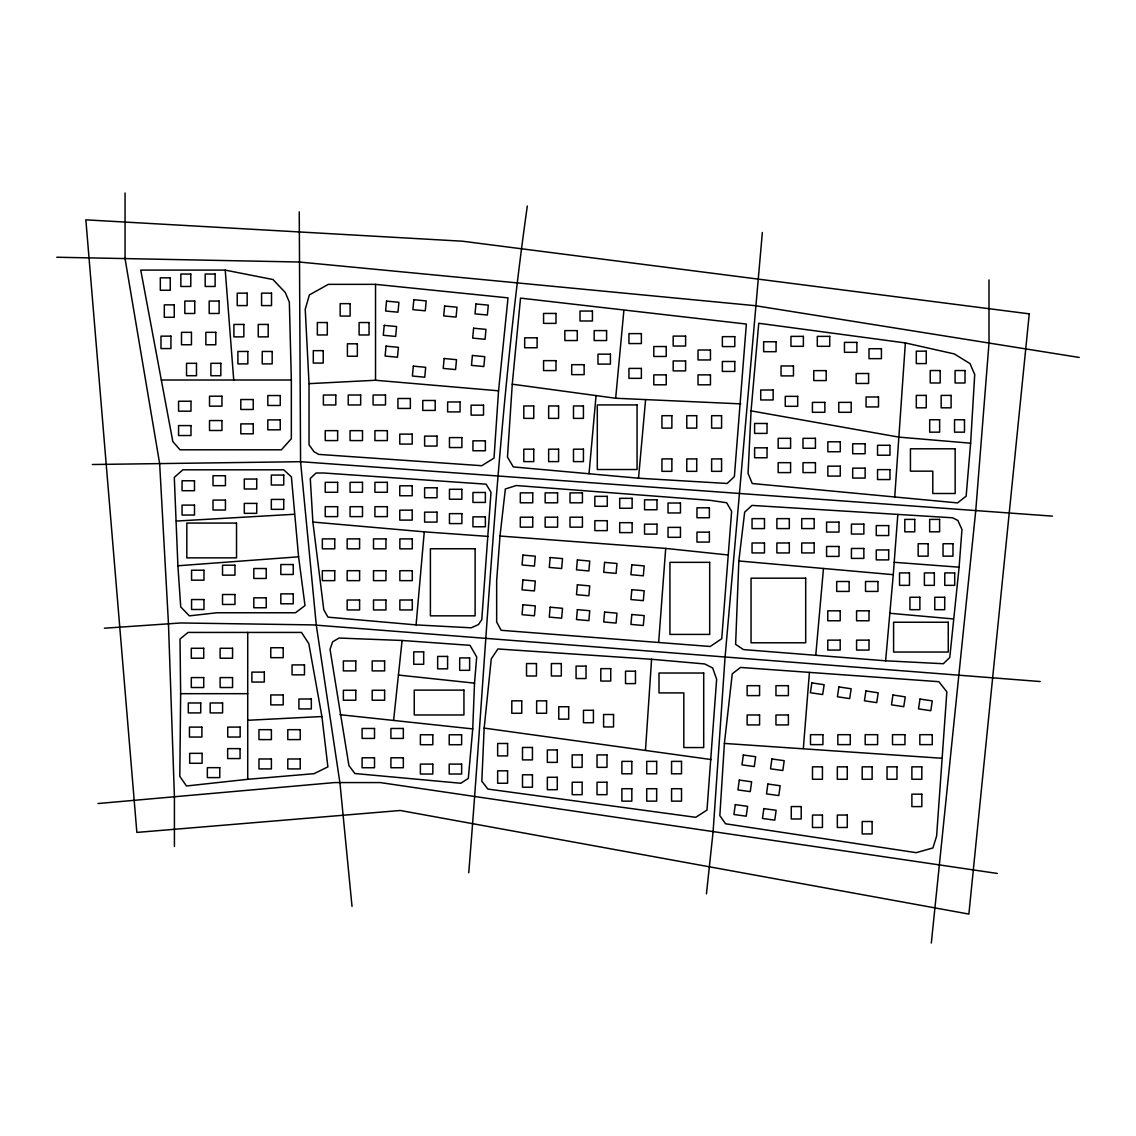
<?xml version="1.0" encoding="UTF-8"?>
<svg xmlns="http://www.w3.org/2000/svg" width="1136" height="1136" viewBox="0 0 1136 1136"><rect width="100%" height="100%" fill="white"/><g stroke="black" fill="none" stroke-linecap="round" stroke-linejoin="round"><path stroke-width="1.5" d="M180.638 693.684L179.815 776.371L186.46 785.984L247.719 779.31L314.076 773.673L327.892 766.871L321.914 716.532L308.822 643.658L301.494 632.425L188.093 632.425L180.013 639.028L180.638 693.684L247.719 693.684M472.732 728.914L474.521 683.148L476.694 656.963L470.006 645.333L402.101 640.477L339.039 638.049L332.621 641.84L330.036 649.366L348.922 765.593L354.915 773.531L460.804 783.258L468.316 778.401L472.732 728.914L339.976 714.7M738.84 560.971L735.617 644.325L743.455 649.593L885.626 660.811L943.32 663.722L949.767 657.517L959.111 567.191L961.965 529.532L957.875 520.473L952.55 517.789L752.004 505.406L744.676 512.123L738.84 560.971L893.265 574.674L885.626 660.811M484.163 728.091L481.82 781.213L487.912 789.066L695.715 817.324L706.99 810.067L716.646 679.229L712.67 667.982L704.689 663.949L651.581 659.278L497.88 648.968L491.263 658.894L484.163 728.091L711.235 759.558M751.066 410.877L748.07 473.428L752.259 483.524L957.52 502.907L966.14 496.176L970.627 443.196L974.716 374.525L969.988 363.577L954.325 353.935L905.364 342.93L758.749 323.263L751.066 410.877L898.832 437.119L970.627 443.196M724.399 743.427L719.841 815.648L725.549 823.785L916.17 852.667L932.912 847.953L936.604 836.096L946.856 691.852L938.876 681.685L740.544 667.443L732.266 673.804L724.399 743.427L942.127 758.28M512.265 384.195L507.48 457.084L513.302 466.924L638.517 478.213L727.154 483.482L734.367 476.637L746.352 324.058L520.515 298.115L512.265 384.195L615.669 398.253L740.729 403.862M498.548 390.812L494.018 458.106L481.763 465.703L318.676 454.386L313.934 451.659L309.035 444.787L309.035 383.656L305.229 309.219L309.404 294.906L328.332 284.355L375.533 284.355L508.019 297.873L498.548 390.812L375.533 380.262L309.035 383.656M645.475 750.442L651.581 659.278M905.364 342.93L894.728 497.043M468.742 872.746C486.719 650.445 496.049 427.051 527.303 206.056M499.996 536.036L496.659 580.723L496.659 621.974L501.118 630.295L710.185 646.483L721.743 638.716L731.627 511.385L726.699 502.765L710.469 500.365L516.241 485.526L505.35 488.991L499.996 536.036L665.696 548.404L728.403 555.007M658.695 642.067L665.696 548.404M893.265 574.674L897.809 514.509M803.337 748.411L809.428 672.427M416.088 624.899L471.17 627.81L478.441 624.587L481.778 619.645L490.993 492.271L486.123 484.177L324.016 473.016L316.064 473.016L310.27 478.469L312.883 522.049L323.788 609.819L327.977 617.16L416.088 624.899L424.268 531.833L487.841 536.391M815.833 654.606L823.472 568.483M589.016 473.74L596.073 395.584M638.517 478.213L645.603 399.588M615.669 398.253L623.849 310.682M762.355 232.482L725.08 656.991L713.11 831.595L706.45 893.847M931.321 943.008L975.753 510.575L989.002 343.044L989.002 279.925M393.596 720.437L402.101 640.477M97.952 803.535L334.552 782.576L380.276 782.576L997.266 873.442M177.898 565.771L298.583 556.81L305.002 605.573L295.474 612.758L217.019 612.758L189.357 615.854L180.723 606.922L177.898 565.771L174.291 477.39L182.853 469.821L283.73 469.821L291.398 476.893L298.583 556.81M104.384 628.222L180.723 622.968L312.883 624.899L1040.178 681.529M176.321 521.069L294.394 514.267M247.719 720.281L321.914 716.532M92.371 464.51L300.571 461.699L1052.447 516.127M225.226 270.098L140.75 270.098L172.828 441.549L180.013 449.799L281.373 449.799L291.341 438.709L291.341 380.006L289.339 302.162L285.306 292.534L272.995 279.541L225.226 270.098L233.732 380.006M161.312 380.006L291.341 380.006M56.8 257.233L299.251 262.018L755.341 305.698L1079.2 357.457M894.202 562.292L959.111 567.191M312.883 522.049L424.268 531.833M889.843 613.284L953.203 618.921M398.424 675.054L474.521 683.148M352.018 906.414L339.976 783.258L316.291 625.169L300.571 461.699L299.251 211.821M375.533 284.355L375.533 380.262M247.719 632.425L247.719 779.31M174.419 846.462L174.419 796.762L168.469 623.82L159.651 463.602L125.045 258.582L125.045 192.992M522.929 555.092L522.049 564.99L534.417 566.097L535.312 556.2L522.929 555.092M522.929 579.928L522.049 589.84L534.417 590.933L535.312 581.036L522.929 579.928M522.929 604.778L522.049 614.675L534.417 615.783L535.312 605.886L522.929 604.778M550.151 557.52L549.27 567.418L561.638 568.525L562.533 558.628L550.151 557.52M550.151 607.206L549.27 617.104L561.638 618.211L562.533 608.314L550.151 607.206M577.372 559.949L576.492 569.846L588.874 570.954L589.754 561.056L577.372 559.949M577.372 584.799L576.492 594.696L588.874 595.804L589.754 585.892L577.372 584.799M577.372 609.634L576.492 619.546L588.874 620.639L589.754 610.742L577.372 609.634M604.593 562.377L603.713 572.274L616.095 573.382L616.976 563.484L604.593 562.377M604.593 612.077L603.713 621.974L616.095 623.068L616.976 613.17L604.593 612.077M631.829 564.805L630.934 574.702L643.317 575.81L644.197 565.913L631.829 564.805M631.829 589.655L630.934 599.552L643.317 600.66L644.197 590.763L631.829 589.655M631.829 614.505L630.934 624.402L643.317 625.51L644.197 615.598L631.829 614.505M384.238 325.365L383.286 335.248L395.655 336.441L396.592 326.543L384.238 325.365M386.552 301.125L385.601 311.023L397.969 312.201L398.921 302.304L386.552 301.125M386.055 346.153L385.104 356.051L397.472 357.229L398.424 347.332L386.055 346.153M413.831 299.734L412.879 309.631L425.247 310.81L426.199 300.912L413.831 299.734M413.334 366.133L412.382 376.03L424.75 377.209L425.688 367.311L413.334 366.133M444.645 306.024L443.707 315.922L456.076 317.1L457.013 307.203L444.645 306.024M444.148 358.507L443.196 368.405L455.564 369.583L456.516 359.686L444.148 358.507M473.627 328.205L472.675 338.102L485.044 339.281L485.995 329.383L473.627 328.205M475.941 303.965L475.004 313.863L487.372 315.041L488.31 305.144L475.941 303.965M472.42 355.469L471.468 365.366L483.837 366.545L484.788 356.661L472.42 355.469M1029.259 313.848L968.88 914.082L400.326 810.493L136.86 832.418L85.853 219.844L462.423 241.201L1029.259 313.848M735.29 804.643L733.913 814.484L746.224 816.202L747.587 806.347L735.29 804.643M739.309 780.077L737.946 789.918L750.257 791.622L751.62 781.781L739.309 780.077M743.342 755.014L741.978 764.855L754.29 766.559L755.653 756.718L743.342 755.014M763.832 808.605L762.469 818.445L774.766 820.164L776.144 810.309L763.832 808.605M767.865 784.039L766.502 793.879L778.799 795.583L780.162 785.743L767.865 784.039M771.898 758.976L770.52 768.816L782.832 770.52L784.195 760.68L771.898 758.976M811.857 682.892L810.38 692.719L822.663 694.55L824.14 684.724L811.857 682.892M838.879 686.925L837.417 696.766L849.7 698.597L851.162 688.771L838.879 686.925M865.916 690.972L864.439 700.798L876.736 702.63L878.199 692.804L865.916 690.972M892.939 695.005L891.476 704.845L903.759 706.677L905.236 696.851L892.939 695.005M919.975 699.052L918.513 708.878L930.796 710.71L932.258 700.884L919.975 699.052M190.791 274.046L180.851 274.046L180.851 286.471L190.791 286.471L190.791 274.046M215.13 274.046L205.19 274.046L205.19 286.471L215.13 286.471L215.13 274.046M170.258 277.837L160.318 277.837L160.318 290.262L170.258 290.262L170.258 277.837M247.165 293.159L237.225 293.159L237.225 305.584L247.165 305.584L247.165 293.159M271.518 293.159L261.578 293.159L261.578 305.584L271.518 305.584L271.518 293.159M194.767 301.054L184.827 301.054L184.827 313.479L194.767 313.479L194.767 301.054M219.12 301.054L209.18 301.054L209.18 313.479L219.12 313.479L219.12 301.054M350.115 303.639L340.175 303.639L340.175 316.064L350.115 316.064L350.115 303.639M174.248 304.86L164.308 304.86L164.308 317.285L174.248 317.285L174.248 304.86M592.424 311.051L580.013 311.051L580.013 320.991L592.424 320.991L592.424 311.051M556.001 313.437L543.576 313.437L543.576 323.377L556.001 323.377L556.001 313.437M327.296 322.539L317.356 322.539L317.356 334.964L327.296 334.964L327.296 322.539M369.044 322.539L359.104 322.539L359.104 334.964L369.044 334.964L369.044 322.539M243.842 324.442L233.902 324.442L233.902 336.867L243.842 336.867L243.842 324.442M268.195 324.442L258.255 324.442L258.255 336.867L268.195 336.867L268.195 324.442M577.273 330.604L564.848 330.604L564.848 340.544L577.273 340.544L577.273 330.604M606.596 330.604L594.171 330.604L594.171 340.544L606.596 340.544L606.596 330.604M191.444 332.337L181.504 332.337L181.504 344.762L191.444 344.762L191.444 332.337M215.797 332.337L205.857 332.337L205.857 344.762L215.797 344.762L215.797 332.337M641.371 333.615L628.946 333.615L628.946 343.555L641.371 343.555L641.371 333.615M170.925 336.142L160.985 336.142L160.985 348.567L170.925 348.567L170.925 336.142M685.604 336.1L673.179 336.1L673.179 346.04L685.604 346.04L685.604 336.1M803.379 336.37L790.954 336.37L790.954 346.31L803.379 346.31L803.379 336.37M829.72 336.37L817.295 336.37L817.295 346.31L829.72 346.31L829.72 336.37M734.793 336.654L722.368 336.654L722.368 346.594L734.793 346.594L734.793 336.654M537.101 337.818L524.676 337.818L524.676 347.758L537.101 347.758L537.101 337.818M776.073 341.751L763.648 341.751L763.648 351.691L776.073 351.691L776.073 341.751M856.885 342.376L844.46 342.376L844.46 352.302L856.885 352.302L856.885 342.376M357.343 343.81L347.403 343.81L347.403 356.235L357.343 356.235L357.343 343.81M666.221 346.537L653.796 346.537L653.796 356.477L666.221 356.477L666.221 346.537M881.422 348.724L868.997 348.724L868.997 358.649L881.422 358.649L881.422 348.724M710.454 350.016L698.029 350.016L698.029 359.956L710.454 359.956L710.454 350.016M323.235 350.655L313.295 350.655L313.295 363.08L323.235 363.08L323.235 350.655M926.252 351.166L916.312 351.166L916.312 363.591L926.252 363.591L926.252 351.166M247.833 351.464L237.893 351.464L237.893 363.889L247.833 363.889L247.833 351.464M272.171 351.464L262.231 351.464L262.231 363.889L272.171 363.889L272.171 351.464M610.415 354.162L597.99 354.162L597.99 364.102L610.415 364.102L610.415 354.162M556.001 360.652L543.576 360.652L543.576 370.577L556.001 370.577L556.001 360.652M685.604 360.95L673.179 360.95L673.179 370.89L685.604 370.89L685.604 360.95M734.793 361.489L722.368 361.489L722.368 371.429L734.793 371.429L734.793 361.489M196.485 363.307L186.545 363.307L186.545 375.718L196.485 375.718L196.485 363.307M220.824 363.307L210.884 363.307L210.884 375.718L220.824 375.718L220.824 363.307M584.131 364.699L571.706 364.699L571.706 374.639L584.131 374.639L584.131 364.699M793.468 365.962L781.043 365.962L781.043 375.902L793.468 375.902L793.468 365.962M641.371 368.405L628.946 368.405L628.946 378.345L641.371 378.345L641.371 368.405M826.184 370.634L813.759 370.634L813.759 380.574L826.184 380.574L826.184 370.634M940.168 370.549L930.228 370.549L930.228 382.974L940.168 382.974L940.168 370.549M965.018 370.549L955.078 370.549L955.078 382.974L965.018 382.974L965.018 370.549M868.586 373.517L856.161 373.517L856.161 383.457L868.586 383.457L868.586 373.517M666.221 374.866L653.796 374.866L653.796 384.806L666.221 384.806L666.221 374.866M710.454 374.866L698.029 374.866L698.029 384.806L710.454 384.806L710.454 374.866M773.147 390.017L760.722 390.017L760.722 399.957L773.147 399.957L773.147 390.017M335.816 395.016L323.391 395.016L323.391 404.956L335.816 404.956L335.816 395.016M360.666 395.016L348.241 395.016L348.241 404.956L360.666 404.956L360.666 395.016M385.502 395.016L373.091 395.016L373.091 404.956L385.502 404.956L385.502 395.016M280.251 395.541L267.826 395.541L267.826 405.481L280.251 405.481L280.251 395.541M926.252 395.399L916.312 395.399L916.312 407.824L926.252 407.824L926.252 395.399M951.102 395.399L941.162 395.399L941.162 407.824L951.102 407.824L951.102 395.399M221.946 396.208L209.521 396.208L209.521 406.148L221.946 406.148L221.946 396.208M797.685 396.365L785.26 396.365L785.26 406.305L797.685 406.305L797.685 396.365M878.497 396.989L866.072 396.989L866.072 406.929L878.497 406.929L878.497 396.989M410.352 398.495L397.927 398.495L397.927 408.435L410.352 408.435L410.352 398.495M253.229 399.531L240.804 399.531L240.804 409.471L253.229 409.471L253.229 399.531M435.202 400.483L422.777 400.483L422.777 410.423L435.202 410.423L435.202 400.483M190.99 401.235L178.565 401.235L178.565 411.175L190.99 411.175L190.99 401.235M460.052 401.974L447.627 401.974L447.627 411.914L460.052 411.914L460.052 401.974M824.85 402.371L812.425 402.371L812.425 412.297L824.85 412.297L824.85 402.371M851.191 402.371L838.766 402.371L838.766 412.297L851.191 412.297L851.191 402.371M637.055 404.927L597.295 404.927L597.295 469.523L637.055 469.523L637.055 404.927M483.524 405.183L471.099 405.183L471.099 415.123L483.524 415.123L483.524 405.183M533.75 405.964L523.81 405.964L523.81 418.375L533.75 418.375L533.75 405.964M558.585 405.964L548.645 405.964L548.645 418.375L558.585 418.375L558.585 405.964M583.435 405.964L573.495 405.964L573.495 418.375L583.435 418.375L583.435 405.964M671.873 415.691L661.933 415.691L661.933 428.116L671.873 428.116L671.873 415.691M696.723 415.691L686.783 415.691L686.783 428.116L696.723 428.116L696.723 415.691M721.573 415.691L711.633 415.691L711.633 428.116L721.573 428.116L721.573 415.691M280.251 419.894L267.826 419.894L267.826 429.834L280.251 429.834L280.251 419.894M939.628 419.738L929.688 419.738L929.688 432.163L939.628 432.163L939.628 419.738M964.478 419.738L954.538 419.738L954.538 432.163L964.478 432.163L964.478 419.738M221.946 420.561L209.521 420.561L209.521 430.487L221.946 430.487L221.946 420.561M767.027 423.472L754.602 423.472L754.602 433.412L767.027 433.412L767.027 423.472M253.229 423.884L240.804 423.884L240.804 433.81L253.229 433.81L253.229 423.884M190.99 425.588L178.565 425.588L178.565 435.528L190.99 435.528L190.99 425.588M337.648 430.658L325.237 430.658L325.237 440.583L337.648 440.583L337.648 430.658M362.498 430.658L350.073 430.658L350.073 440.583L362.498 440.583L362.498 430.658M387.348 430.658L374.923 430.658L374.923 440.583L387.348 440.583L387.348 430.658M412.198 434.122L399.773 434.122L399.773 444.062L412.198 444.062L412.198 434.122M437.033 436.11L424.623 436.11L424.623 446.05L437.033 446.05L437.033 436.11M461.883 437.601L449.458 437.601L449.458 447.541L461.883 447.541L461.883 437.601M790.585 438.326L778.16 438.326L778.16 448.266L790.585 448.266L790.585 438.326M815.421 438.326L802.996 438.326L802.996 448.266L815.421 448.266L815.421 438.326M485.37 440.811L472.945 440.811L472.945 450.751L485.37 450.751L485.37 440.811M840.271 441.805L827.846 441.805L827.846 451.745L840.271 451.745L840.271 441.805M865.121 443.793L852.696 443.793L852.696 453.733L865.121 453.733L865.121 443.793M889.971 445.284L877.546 445.284L877.546 455.224L889.971 455.224L889.971 445.284M767.027 447.825L754.602 447.825L754.602 457.765L767.027 457.765L767.027 447.825M955.149 448.791L910.433 448.791L910.433 471.156L932.798 471.156L932.798 493.507L955.149 493.507L955.149 448.791M533.75 449.189L523.81 449.189L523.81 461.614L533.75 461.614L533.75 449.189M558.585 449.189L548.645 449.189L548.645 461.614L558.585 461.614L558.585 449.189M583.435 449.189L573.495 449.189L573.495 461.614L583.435 461.614L583.435 449.189M671.873 458.916L661.933 458.916L661.933 471.341L671.873 471.341L671.873 458.916M696.723 458.916L686.783 458.916L686.783 471.341L696.723 471.341L696.723 458.916M721.573 458.916L711.633 458.916L711.633 471.341L721.573 471.341L721.573 458.916M790.585 462.679L778.16 462.679L778.16 472.604L790.585 472.604L790.585 462.679M815.421 462.679L802.996 462.679L802.996 472.604L815.421 472.604L815.421 462.679M840.271 466.158L827.846 466.158L827.846 476.083L840.271 476.083L840.271 466.158M865.121 468.146L852.696 468.146L852.696 478.071L865.121 478.071L865.121 468.146M889.971 469.622L877.546 469.622L877.546 479.562L889.971 479.562L889.971 469.622M283.744 475.075L271.319 475.075L271.319 485.015L283.744 485.015L283.744 475.075M225.439 475.728L213.014 475.728L213.014 485.668L225.439 485.668L225.439 475.728M256.722 479.051L244.297 479.051L244.297 488.991L256.722 488.991L256.722 479.051M194.483 480.769L182.058 480.769L182.058 490.709L194.483 490.709L194.483 480.769M337.648 482.331L325.237 482.331L325.237 492.271L337.648 492.271L337.648 482.331M362.498 482.331L350.073 482.331L350.073 492.271L362.498 492.271L362.498 482.331M387.348 482.331L374.923 482.331L374.923 492.271L387.348 492.271L387.348 482.331M412.198 485.81L399.773 485.81L399.773 495.75L412.198 495.75L412.198 485.81M437.033 487.798L424.623 487.798L424.623 497.738L437.033 497.738L437.033 487.798M461.883 489.289L449.458 489.289L449.458 499.229L461.883 499.229L461.883 489.289M485.37 492.484L472.945 492.484L472.945 502.424L485.37 502.424L485.37 492.484M532.741 492.868L520.316 492.868L520.316 502.808L532.741 502.808L532.741 492.868M557.591 492.868L545.166 492.868L545.166 502.808L557.591 502.808L557.591 492.868M582.427 492.868L570.016 492.868L570.016 502.808L582.427 502.808L582.427 492.868M607.277 496.347L594.852 496.347L594.852 506.287L607.277 506.287L607.277 496.347M632.127 498.335L619.702 498.335L619.702 508.261L632.127 508.261L632.127 498.335M283.744 499.414L271.319 499.414L271.319 509.354L283.744 509.354L283.744 499.414M656.977 499.826L644.552 499.826L644.552 509.752L656.977 509.752L656.977 499.826M225.439 500.081L213.014 500.081L213.014 510.021L225.439 510.021L225.439 500.081M680.45 503.021L668.025 503.021L668.025 512.961L680.45 512.961L680.45 503.021M256.722 503.404L244.297 503.404L244.297 513.344L256.722 513.344L256.722 503.404M194.483 505.108L182.058 505.108L182.058 515.048L194.483 515.048L194.483 505.108M337.648 506.684L325.237 506.684L325.237 516.624L337.648 516.624L337.648 506.684M362.498 506.684L350.073 506.684L350.073 516.624L362.498 516.624L362.498 506.684M387.348 506.684L374.923 506.684L374.923 516.624L387.348 516.624L387.348 506.684M709.375 507.806L696.964 507.806L696.964 517.746L709.375 517.746L709.375 507.806M412.198 510.163L399.773 510.163L399.773 520.103L412.198 520.103L412.198 510.163M437.033 512.151L424.623 512.151L424.623 522.091L437.033 522.091L437.033 512.151M461.883 513.642L449.458 513.642L449.458 523.582L461.883 523.582L461.883 513.642M485.37 516.837L472.945 516.837L472.945 526.777L485.37 526.777L485.37 516.837M532.741 517.207L520.316 517.207L520.316 527.147L532.741 527.147L532.741 517.207M557.591 517.207L545.166 517.207L545.166 527.147L557.591 527.147L557.591 517.207M582.427 517.207L570.016 517.207L570.016 527.147L582.427 527.147L582.427 517.207M764.471 518.641L752.046 518.641L752.046 528.581L764.471 528.581L764.471 518.641M789.307 518.641L776.882 518.641L776.882 528.581L789.307 528.581L789.307 518.641M814.157 518.641L801.732 518.641L801.732 528.581L814.157 528.581L814.157 518.641M914.75 519.393L904.81 519.393L904.81 531.818L914.75 531.818L914.75 519.393M939.6 519.393L929.66 519.393L929.66 531.818L939.6 531.818L939.6 519.393M607.277 520.686L594.852 520.686L594.852 530.626L607.277 530.626L607.277 520.686M839.007 522.12L826.582 522.12L826.582 532.06L839.007 532.06L839.007 522.12M632.127 522.674L619.702 522.674L619.702 532.614L632.127 532.614L632.127 522.674M236.529 523.071L186.829 523.071L186.829 557.861L236.529 557.861L236.529 523.071M656.977 524.165L644.552 524.165L644.552 534.105L656.977 534.105L656.977 524.165M863.857 524.108L851.432 524.108L851.432 534.048L863.857 534.048L863.857 524.108M888.693 525.599L876.268 525.599L876.268 535.539L888.693 535.539L888.693 525.599M680.45 527.374L668.025 527.374L668.025 537.314L680.45 537.314L680.45 527.374M709.375 532.145L696.964 532.145L696.964 542.085L709.375 542.085L709.375 532.145M334.751 538.89L322.34 538.89L322.34 548.83L334.751 548.83L334.751 538.89M359.601 538.89L347.176 538.89L347.176 548.83L359.601 548.83L359.601 538.89M385.942 538.89L373.517 538.89L373.517 548.83L385.942 548.83L385.942 538.89M412.283 538.89L399.858 538.89L399.858 548.83L412.283 548.83L412.283 538.89M764.471 542.994L752.046 542.994L752.046 552.934L764.471 552.934L764.471 542.994M789.307 542.994L776.882 542.994L776.882 552.934L789.307 552.934L789.307 542.994M814.157 542.994L801.732 542.994L801.732 552.934L814.157 552.934L814.157 542.994M928.112 543.732L918.172 543.732L918.172 556.157L928.112 556.157L928.112 543.732M952.962 543.732L943.022 543.732L943.022 556.157L952.962 556.157L952.962 543.732M839.007 546.473L826.582 546.473L826.582 556.413L839.007 556.413L839.007 546.473M863.857 548.461L851.432 548.461L851.432 558.401L863.857 558.401L863.857 548.461M475.118 548.759L430.402 548.759L430.402 615.84L475.118 615.84L475.118 548.759M888.693 549.952L876.268 549.952L876.268 559.892L888.693 559.892L888.693 549.952M709.688 562.348L669.928 562.348L669.928 634.413L709.688 634.413L709.688 562.348M293.244 564.535L280.819 564.535L280.819 574.475L293.244 574.475L293.244 564.535M234.953 565.203L222.528 565.203L222.528 575.143L234.953 575.143L234.953 565.203M266.236 568.525L253.811 568.525L253.811 578.465L266.236 578.465L266.236 568.525M203.983 570.229L191.572 570.229L191.572 580.169L203.983 580.169L203.983 570.229M334.751 570.698L322.34 570.698L322.34 580.638L334.751 580.638L334.751 570.698M359.601 570.698L347.176 570.698L347.176 580.638L359.601 580.638L359.601 570.698M385.942 570.698L373.517 570.698L373.517 580.638L385.942 580.638L385.942 570.698M412.283 570.698L399.858 570.698L399.858 580.638L412.283 580.638L412.283 570.698M909.482 572.927L899.542 572.927L899.542 585.352L909.482 585.352L909.482 572.927M934.332 572.927L924.392 572.927L924.392 585.352L934.332 585.352L934.332 572.927M954.709 572.927L944.769 572.927L944.769 585.352L954.709 585.352L954.709 572.927M805.694 578.181L751.038 578.181L751.038 642.791L805.694 642.791L805.694 578.181M849.132 581.504L836.707 581.504L836.707 591.43L849.132 591.43L849.132 581.504M877.958 581.504L865.533 581.504L865.533 591.43L877.958 591.43L877.958 581.504M293.244 593.858L280.819 593.858L280.819 603.798L293.244 603.798L293.244 593.858M234.953 594.511L222.528 594.511L222.528 604.451L234.953 604.451L234.953 594.511M919.876 597.266L909.936 597.266L909.936 609.691L919.876 609.691L919.876 597.266M944.712 597.266L934.772 597.266L934.772 609.691L944.712 609.691L944.712 597.266M266.236 597.834L253.811 597.834L253.811 607.774L266.236 607.774L266.236 597.834M203.983 599.552L191.572 599.552L191.572 609.492L203.983 609.492L203.983 599.552M359.601 600.007L347.176 600.007L347.176 609.947L359.601 609.947L359.601 600.007M385.942 600.007L373.517 600.007L373.517 609.947L385.942 609.947L385.942 600.007M412.283 600.007L399.858 600.007L399.858 609.947L412.283 609.947L412.283 600.007M840.186 610.813L827.775 610.813L827.775 620.753L840.186 620.753L840.186 610.813M869.012 610.813L856.587 610.813L856.587 620.753L869.012 620.753L869.012 610.813M948.262 622.244L893.592 622.244L893.592 652.05L948.262 652.05L948.262 622.244M840.186 640.136L827.775 640.136L827.775 650.076L840.186 650.076L840.186 640.136M869.012 640.136L856.587 640.136L856.587 650.076L869.012 650.076L869.012 640.136M283.205 647.733L270.78 647.733L270.78 657.673L283.205 657.673L283.205 647.733M203.727 648.273L191.302 648.273L191.302 658.213L203.727 658.213L203.727 648.273M232.553 648.273L220.128 648.273L220.128 658.213L232.553 658.213L232.553 648.273M423.685 651.851L413.745 651.851L413.745 664.276L423.685 664.276L423.685 651.851M447.598 656.423L437.658 656.423L437.658 668.848L447.598 668.848L447.598 656.423M469.622 657.914L459.682 657.914L459.682 670.325L469.622 670.325L469.622 657.914M355.795 660.953L343.37 660.953L343.37 670.893L355.795 670.893L355.795 660.953M384.621 660.953L372.196 660.953L372.196 670.893L384.621 670.893L384.621 660.953M536.462 663.566L526.522 663.566L526.522 675.991L536.462 675.991L536.462 663.566M561.312 663.566L551.372 663.566L551.372 675.991L561.312 675.991L561.312 663.566M304.476 664.901L292.051 664.901L292.051 674.841L304.476 674.841L304.476 664.901M586.02 666.108L576.08 666.108L576.08 678.533L586.02 678.533L586.02 666.108M610.742 668.635L600.802 668.635L600.802 681.06L610.742 681.06L610.742 668.635M635.464 671.177L625.524 671.177L625.524 683.602L635.464 683.602L635.464 671.177M264.305 672.114L251.88 672.114L251.88 682.054L264.305 682.054L264.305 672.114M703.709 673.023L658.994 673.023L658.994 692.903L683.829 692.903L683.829 747.559L703.709 747.559L703.709 673.023M203.727 677.581L191.302 677.581L191.302 687.521L203.727 687.521L203.727 677.581M232.553 677.581L220.128 677.581L220.128 687.521L232.553 687.521L232.553 677.581M759.572 685.675L747.147 685.675L747.147 695.615L759.572 695.615L759.572 685.675M788.384 685.675L775.959 685.675L775.959 695.615L788.384 695.615L788.384 685.675M463.942 690.12L414.257 690.12L414.257 714.97L463.942 714.97L463.942 690.12M355.795 690.276L343.37 690.276L343.37 700.216L355.795 700.216L355.795 690.276M384.621 690.276L372.196 690.276L372.196 700.216L384.621 700.216L384.621 690.276M283.205 694.948L270.78 694.948L270.78 704.888L283.205 704.888L283.205 694.948M311.321 698.995L298.91 698.995L298.91 708.935L311.321 708.935L311.321 698.995M521.736 700.841L511.796 700.841L511.796 713.266L521.736 713.266L521.736 700.841M546.586 700.841L536.646 700.841L536.646 713.266L546.586 713.266L546.586 700.841M200.731 702.971L188.306 702.971L188.306 712.911L200.731 712.911L200.731 702.971M222.599 702.971L210.174 702.971L210.174 712.911L222.599 712.911L222.599 702.971M568.682 706.734L558.756 706.734L558.756 719.145L568.682 719.145L568.682 706.734M593.418 710.298L583.478 710.298L583.478 722.723L593.418 722.723L593.418 710.298M613.539 714.516L603.599 714.516L603.599 726.941L613.539 726.941L613.539 714.516M759.572 714.984L747.147 714.984L747.147 724.924L759.572 724.924L759.572 714.984M788.384 714.984L775.959 714.984L775.959 724.924L788.384 724.924L788.384 714.984M201.881 727.111L189.456 727.111L189.456 737.051L201.881 737.051L201.881 727.111M240.15 727.111L227.725 727.111L227.725 737.051L240.15 737.051L240.15 727.111M374.511 728.474L362.086 728.474L362.086 738.414L374.511 738.414L374.511 728.474M403.337 728.474L390.912 728.474L390.912 738.414L403.337 738.414L403.337 728.474M271.39 729.667L258.965 729.667L258.965 739.607L271.39 739.607L271.39 729.667M300.216 729.667L287.791 729.667L287.791 739.607L300.216 739.607L300.216 729.667M822.933 734.68L810.508 734.68L810.508 744.62L822.933 744.62L822.933 734.68M850.268 734.68L837.843 734.68L837.843 744.62L850.268 744.62L850.268 734.68M877.603 734.68L865.178 734.68L865.178 744.62L877.603 744.62L877.603 734.68M904.938 734.68L892.513 734.68L892.513 744.62L904.938 744.62L904.938 734.68M932.258 734.68L919.833 734.68L919.833 744.62L932.258 744.62L932.258 734.68M432.816 734.779L420.391 734.779L420.391 744.719L432.816 744.719L432.816 734.779M461.628 734.779L449.203 734.779L449.203 744.719L461.628 744.719L461.628 734.779M507.593 743.484L497.653 743.484L497.653 755.909L507.593 755.909L507.593 743.484M532.443 747.46L522.503 747.46L522.503 759.885L532.443 759.885L532.443 747.46M240.065 748.624L227.654 748.624L227.654 758.564L240.065 758.564L240.065 748.624M557.279 749.945L547.339 749.945L547.339 762.37L557.279 762.37L557.279 749.945M202.094 753.338L189.684 753.338L189.684 763.278L202.094 763.278L202.094 753.338M582.129 754.915L572.189 754.915L572.189 767.34L582.129 767.34L582.129 754.915M606.979 754.915L597.039 754.915L597.039 767.34L606.979 767.34L606.979 754.915M374.511 757.797L362.086 757.797L362.086 767.737L374.511 767.737L374.511 757.797M403.337 757.797L390.912 757.797L390.912 767.737L403.337 767.737L403.337 757.797M271.39 758.976L258.965 758.976L258.965 768.916L271.39 768.916L271.39 758.976M300.216 758.976L287.791 758.976L287.791 768.916L300.216 768.916L300.216 758.976M631.829 761.376L621.889 761.376L621.889 773.801L631.829 773.801L631.829 761.376M656.665 761.376L646.725 761.376L646.725 773.801L656.665 773.801L656.665 761.376M681.515 761.376L671.575 761.376L671.575 773.801L681.515 773.801L681.515 761.376M432.816 764.088L420.391 764.088L420.391 774.028L432.816 774.028L432.816 764.088M461.628 764.088L449.203 764.088L449.203 774.028L461.628 774.028L461.628 764.088M822.436 766.843L812.496 766.843L812.496 779.268L822.436 779.268L822.436 766.843M847.271 766.843L837.331 766.843L837.331 779.268L847.271 779.268L847.271 766.843M872.121 766.843L862.181 766.843L862.181 779.268L872.121 779.268L872.121 766.843M896.971 766.843L887.031 766.843L887.031 779.268L896.971 779.268L896.971 766.843M921.821 766.843L911.881 766.843L911.881 779.268L921.821 779.268L921.821 766.843M219.773 767.666L207.348 767.666L207.348 777.606L219.773 777.606L219.773 767.666M507.593 770.819L497.653 770.819L497.653 783.244L507.593 783.244L507.593 770.819M532.443 774.795L522.503 774.795L522.503 787.22L532.443 787.22L532.443 774.795M557.279 777.28L547.339 777.28L547.339 789.705L557.279 789.705L557.279 777.28M582.129 782.25L572.189 782.25L572.189 794.675L582.129 794.675L582.129 782.25M606.979 782.25L597.039 782.25L597.039 794.675L606.979 794.675L606.979 782.25M631.829 788.711L621.889 788.711L621.889 801.136L631.829 801.136L631.829 788.711M656.665 788.711L646.725 788.711L646.725 801.136L656.665 801.136L656.665 788.711M681.515 788.711L671.575 788.711L671.575 801.136L681.515 801.136L681.515 788.711M921.821 794.178L911.881 794.178L911.881 806.603L921.821 806.603L921.821 794.178M801.207 806.56L791.267 806.56L791.267 818.985L801.207 818.985L801.207 806.56M822.436 815.052L812.496 815.052L812.496 827.477L822.436 827.477L822.436 815.052M847.271 815.052L837.331 815.052L837.331 827.477L847.271 827.477L847.271 815.052M872.121 821.513L862.181 821.513L862.181 833.938L872.121 833.938L872.121 821.513"/></g></svg>
